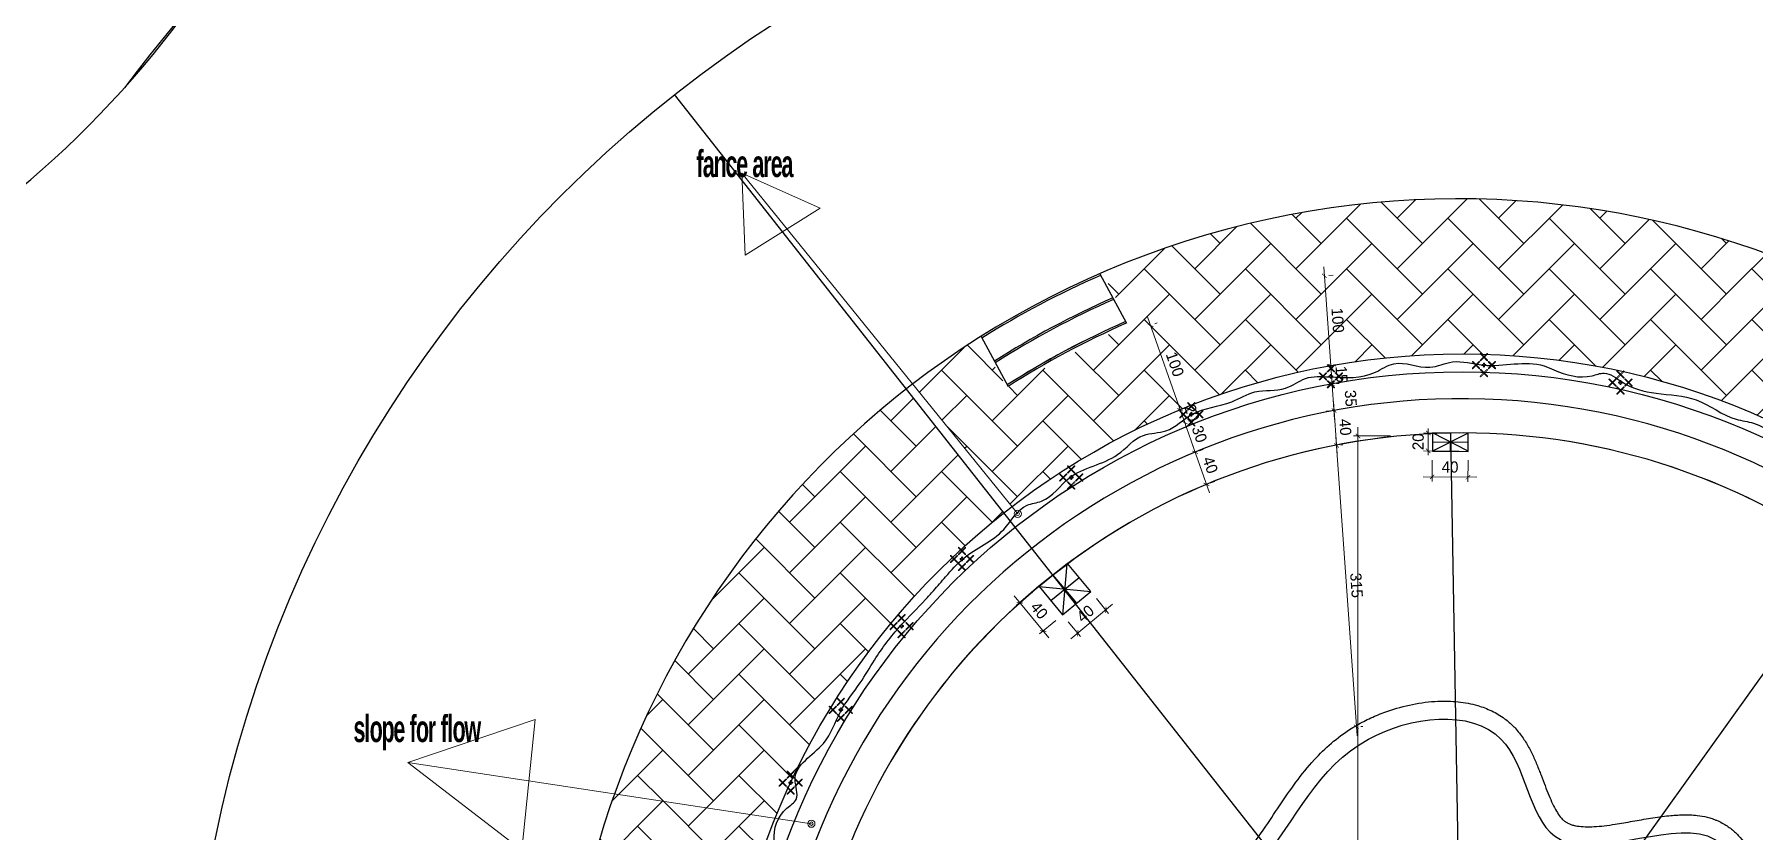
# Model space of a CAD drawing. Header units: inches. Extents: x -291016 to -124071, y 25078 to 137196.
# Drawn here: x -199969 to -198048, y 43559 to 44449 of the extents above; entities that cross this region are included whole.
import ezdxf

# ---------------------------------------------------------------- set-up
doc = ezdxf.new("R2010")
doc.units = ezdxf.units.IN
doc.header["$MEASUREMENT"] = 0
doc.linetypes.add('DASHED2', pattern=[9.525, 6.35, -3.175])
doc.layers.add('DOOR', color=112, linetype='Continuous', lineweight=20)
doc.layers.add('WALL SEC', color=7, linetype='Continuous', lineweight=50)
doc.layers.add('E-LIGHT', color=6, linetype='Continuous')
doc.dimstyles.new('50PEA1', dxfattribs={"dimscale": 0, "dimtxt": 12.5, "dimasz": 5, "dimexe": 5, "dimexo": 10, "dimgap": 5, "dimtad": 1, "dimdec": 0, "dimdsep": 46, "dimtxsty": 'Standard', "dimblk1": 'ARCHTICK', "dimblk2": 'ARCHTICK', "dimsah": 1, "dimcen": 2.5, "dimdle": 10, "dimclrd": 8, "dimclre": 8, "dimclrt": 7, "dimadec": 0, "dimazin": 0, "dimtfac": 1, "dimtdec": 0, "dimtix": 1, "dimtmove": 2, "dimatfit": 3, "dimldrblk": 'ARCHTICK', "dimfxl": 1, "dimtolj": 1, "dimtzin": 0, "dimlwd": 13, "dimlwe": 13, "dimarcsym": 0})
pattern_1 = [(45, (-230578, 3231.808), (4e-15, 56.568542), [120, -40]), (135, (-230549.716, 3260.092), (4e-15, 56.568542), [120, -40])]

# ---------------------------------------------------------------- blocks, each defined once
blk = doc.blocks.new('_ArchTick')
at = {"color": 0, "const_width": 0.15}
blk.add_lwpolyline([(-0.5, -0.5), (0.5, 0.5)], dxfattribs=at)
blk = doc.blocks.new('*D336')
at = {"layer": 'Defpoints', "color": 0, "linetype": 'Continuous', "ltscale": 0.2, "transparency": 16777216}
for p in [(-198789.5, 43827), (-198820.8, 43801.1), (-198772.7, 43806.6)]:
    blk.add_point(p, dxfattribs=at)
at = {"layer": 'DOOR', "color": 8, "lineweight": 13, "ltscale": 0.2, "transparency": 16777216}
blk.add_line((-198811.7, 43774.4), (-198765, 43813), dxfattribs=at)
at = {"layer": 'DOOR', "color": 8, "linetype": 'Continuous', "lineweight": 13, "ltscale": 0.2, "transparency": 16777216}
for p, q in [((-198783.1, 43819.2), (-198769.5, 43802.7)), ((-198814.5, 43793.4), (-198800.8, 43776.9))]:
    blk.add_line(p, q, dxfattribs=at)
at = {"layer": 'DOOR', "color": 8, "linetype": 'Continuous', "lineweight": 13, "ltscale": 0.2, "transparency": 16777216, "xscale": 5, "yscale": 5, "zscale": 5}
for p, rotation in [((-198772.7, 43806.6), 39.55422787020613), ((-198804, 43780.7), 219.5542278702061)]:
    blk.add_blockref('_ArchTick', p, dxfattribs=dict(at, rotation=rotation))
at = {"layer": 'DOOR', "color": 7, "linetype": 'Continuous', "ltscale": 0.2, "transparency": 16777216, "insert": (-198795.5, 43802.3), "char_height": 12.5, "attachment_point": 5, "rotation": 39.5542}
blk.add_mtext('\\A1;40', dxfattribs=at)
blk = doc.blocks.new('*D337')
at = {"layer": 'Defpoints', "color": 0, "linetype": 'Continuous', "ltscale": 0.2, "transparency": 16777216}
for p in [(-198846.9, 43832.6), (-198820.8, 43801.1), (-198842.7, 43783)]:
    blk.add_point(p, dxfattribs=at)
at = {"layer": 'DOOR', "color": 8, "lineweight": 13, "ltscale": 0.2, "transparency": 16777216}
blk.add_line((-198875.1, 43822.3), (-198836.3, 43775.3), dxfattribs=at)
at = {"layer": 'DOOR', "color": 8, "linetype": 'Continuous', "lineweight": 13, "ltscale": 0.2, "transparency": 16777216}
for p, q in [((-198854.6, 43826.3), (-198872.6, 43811.4)), ((-198828.5, 43794.7), (-198846.5, 43779.9))]:
    blk.add_line(p, q, dxfattribs=at)
at = {"layer": 'DOOR', "color": 8, "linetype": 'Continuous', "lineweight": 13, "ltscale": 0.2, "transparency": 16777216, "xscale": 5, "yscale": 5, "zscale": 5}
for p, rotation in [((-198868.7, 43814.6), 129.5542278701934), ((-198842.7, 43783), 309.5542278701934)]:
    blk.add_blockref('_ArchTick', p, dxfattribs=dict(at, rotation=rotation))
at = {"layer": 'DOOR', "color": 7, "linetype": 'Continuous', "ltscale": 0.2, "transparency": 16777216, "insert": (-198847, 43806), "char_height": 12.5, "attachment_point": 5, "rotation": 309.5542}
blk.add_mtext('\\A1;40', dxfattribs=at)
blk = doc.blocks.new('*D338')
at = {"layer": 'Defpoints', "color": 0, "linetype": 'Continuous', "ltscale": 0.2, "transparency": 16777216}
for p in [(-198407.8, 43983.9), (-198367.8, 43983.6), (-198368.1, 43954.7)]:
    blk.add_point(p, dxfattribs=at)
at = {"layer": 'DOOR', "color": 8, "linetype": 'Continuous', "lineweight": 13, "ltscale": 0.2, "transparency": 16777216}
for p, q in [((-198407.9, 43973.9), (-198408.1, 43950)), ((-198367.9, 43973.6), (-198368.1, 43949.7))]:
    blk.add_line(p, q, dxfattribs=at)
at = {"layer": 'DOOR', "color": 8, "lineweight": 13, "ltscale": 0.2, "transparency": 16777216}
blk.add_line((-198418.1, 43955.1), (-198358.1, 43954.7), dxfattribs=at)
at = {"layer": 'DOOR', "color": 8, "linetype": 'Continuous', "lineweight": 13, "ltscale": 0.2, "transparency": 16777216, "xscale": 5, "yscale": 5, "zscale": 5}
for p, rotation in [((-198408.1, 43955), 179.5496749645594), ((-198368.1, 43954.7), 359.5496749645595)]:
    blk.add_blockref('_ArchTick', p, dxfattribs=dict(at, rotation=rotation))
at = {"layer": 'DOOR', "color": 7, "linetype": 'Continuous', "ltscale": 0.2, "transparency": 16777216, "insert": (-198388, 43966.1), "char_height": 12.5, "attachment_point": 5, "rotation": 359.5497}
blk.add_mtext('\\A1;40', dxfattribs=at)
blk = doc.blocks.new('*D339')
at = {"layer": 'Defpoints', "color": 0, "linetype": 'Continuous', "ltscale": 0.2, "transparency": 16777216}
for p in [(-198367.7, 44003.9), (-198412.6, 43984.2), (-198367.8, 43983.9)]:
    blk.add_point(p, dxfattribs=at)
at = {"layer": 'DOOR', "color": 8, "linetype": 'Continuous', "lineweight": 13, "ltscale": 0.2, "transparency": 16777216}
for p, q in [((-198377.7, 44003.9), (-198417.4, 44004.2)), ((-198377.8, 43983.9), (-198417.6, 43984.2))]:
    blk.add_line(p, q, dxfattribs=at)
at = {"layer": 'DOOR', "color": 8, "lineweight": 13, "ltscale": 0.2, "transparency": 16777216}
for p, q in [((-198412.4, 44004.2), (-198412.6, 43984.2)), ((-198412.4, 44004.2), (-198412.4, 44009.2)), ((-198412.6, 43984.2), (-198412.6, 43979.2))]:
    blk.add_line(p, q, dxfattribs=at)
at = {"layer": 'DOOR', "color": 8, "linetype": 'Continuous', "lineweight": 13, "ltscale": 0.2, "transparency": 16777216, "xscale": 5, "yscale": 5, "zscale": 5}
for p, rotation in [((-198412.4, 44004.2), 269.5496749645181), ((-198412.6, 43984.2), 89.54967496451813)]:
    blk.add_blockref('_ArchTick', p, dxfattribs=dict(at, rotation=rotation))
at = {"layer": 'DOOR', "color": 7, "linetype": 'Continuous', "ltscale": 0.2, "transparency": 16777216, "insert": (-198423.7, 43994.3), "char_height": 12.5, "attachment_point": 5, "rotation": 89.5497}
blk.add_mtext('\\A1;20', dxfattribs=at)
blk = doc.blocks.new('*D348')
at = {"layer": 'Defpoints', "color": 0, "linetype": 'Continuous', "ltscale": 0.2, "transparency": 16777216}
for p in [(-198724.5, 44123.6), (-198691.3, 44029.3), (-198689.5, 44030)]:
    blk.add_point(p, dxfattribs=at)
at = {"layer": 'DOOR', "color": 8, "lineweight": 13, "ltscale": 0.2, "transparency": 16777216}
blk.add_line((-198726, 44133.7), (-198686.1, 44020.5), dxfattribs=at)
at = {"layer": 'DOOR', "color": 8, "linetype": 'Continuous', "lineweight": 13, "ltscale": 0.2, "transparency": 16777216}
for p, q in [((-198715.1, 44127), (-198717.9, 44126)), ((-198681.9, 44032.6), (-198684.7, 44031.6))]:
    blk.add_line(p, q, dxfattribs=at)
at = {"layer": 'DOOR', "color": 8, "linetype": 'Continuous', "lineweight": 13, "ltscale": 0.2, "transparency": 16777216, "xscale": 5, "yscale": 5, "zscale": 5}
for p, rotation in [((-198722.6, 44124.3), 109.38522052498), ((-198689.5, 44030), 289.38522052498)]:
    blk.add_blockref('_ArchTick', p, dxfattribs=dict(at, rotation=rotation))
at = {"layer": 'DOOR', "color": 7, "linetype": 'Continuous', "ltscale": 0.2, "transparency": 16777216, "insert": (-198695.4, 44080.9), "char_height": 12.5, "attachment_point": 5, "rotation": 289.3852}
blk.add_mtext('\\A1;100', dxfattribs=at)
blk = doc.blocks.new('*D349')
at = {"layer": 'Defpoints', "color": 0, "linetype": 'Continuous', "ltscale": 0.2, "transparency": 16777216}
for p in [(-198691.3, 44029.3), (-198688.1, 44014.4), (-198684.4, 44015.7)]:
    blk.add_point(p, dxfattribs=at)
at = {"layer": 'DOOR', "color": 8, "lineweight": 13, "ltscale": 0.2, "transparency": 16777216}
for p, q in [((-198689.5, 44030), (-198691.1, 44034.7)), ((-198689.5, 44030), (-198684.4, 44015.7)), ((-198684.4, 44015.7), (-198682.8, 44011))]:
    blk.add_line(p, q, dxfattribs=at)
at = {"layer": 'DOOR', "color": 8, "linetype": 'Continuous', "lineweight": 13, "ltscale": 0.2, "transparency": 16777216}
for p, q in [((-198681.9, 44032.6), (-198684.7, 44031.6)), ((-198678.6, 44017.8), (-198679.7, 44017.4))]:
    blk.add_line(p, q, dxfattribs=at)
at = {"layer": 'DOOR', "color": 8, "linetype": 'Continuous', "lineweight": 13, "ltscale": 0.2, "transparency": 16777216, "xscale": 5, "yscale": 5, "zscale": 5}
for p, rotation in [((-198689.5, 44030), 289.3852205247535), ((-198684.4, 44015.7), 109.3852205247536)]:
    blk.add_blockref('_ArchTick', p, dxfattribs=dict(at, rotation=rotation))
at = {"layer": 'DOOR', "color": 7, "linetype": 'Continuous', "ltscale": 0.2, "transparency": 16777216, "insert": (-198676.3, 44026.6), "char_height": 12.5, "attachment_point": 5, "rotation": 289.3852}
blk.add_mtext('\\A1;20', dxfattribs=at)
blk = doc.blocks.new('*D350')
at = {"layer": 'Defpoints', "color": 0, "linetype": 'Continuous', "ltscale": 0.2, "transparency": 16777216}
for p in [(-198688.1, 44014.4), (-198674.5, 43982), (-198672.8, 43982.6)]:
    blk.add_point(p, dxfattribs=at)
at = {"layer": 'DOOR', "color": 8, "lineweight": 13, "ltscale": 0.2, "transparency": 16777216}
blk.add_line((-198687.8, 44025.1), (-198669.5, 43973.2), dxfattribs=at)
at = {"layer": 'DOOR', "color": 8, "linetype": 'Continuous', "lineweight": 13, "ltscale": 0.2, "transparency": 16777216}
for p, q in [((-198678.6, 44017.8), (-198679.7, 44017.4)), ((-198665, 43985.3), (-198668.1, 43984.3))]:
    blk.add_line(p, q, dxfattribs=at)
at = {"layer": 'DOOR', "color": 8, "linetype": 'Continuous', "lineweight": 13, "ltscale": 0.2, "transparency": 16777216, "xscale": 5, "yscale": 5, "zscale": 5}
for p, rotation in [((-198684.4, 44015.7), 109.3852205247536), ((-198672.8, 43982.6), 289.3852205247535)]:
    blk.add_blockref('_ArchTick', p, dxfattribs=dict(at, rotation=rotation))
at = {"layer": 'DOOR', "color": 7, "linetype": 'Continuous', "ltscale": 0.2, "transparency": 16777216, "insert": (-198668, 44002.9), "char_height": 12.5, "attachment_point": 5, "rotation": 289.3852}
blk.add_mtext('\\A1;30', dxfattribs=at)
blk = doc.blocks.new('*D351')
at = {"layer": 'Defpoints', "color": 0, "linetype": 'Continuous', "ltscale": 0.2, "transparency": 16777216}
for p in [(-198672.8, 43982.6), (-198660.2, 43946.7), (-198660.2, 43946.7)]:
    blk.add_point(p, dxfattribs=at)
at = {"layer": 'DOOR', "color": 8, "lineweight": 13, "ltscale": 0.2, "transparency": 16777216}
blk.add_line((-198676.1, 43992), (-198656.8, 43937.2), dxfattribs=at)
at = {"layer": 'DOOR', "color": 8, "linetype": 'Continuous', "lineweight": 13, "ltscale": 0.2, "transparency": 16777216}
for p, q in [((-198663.4, 43985.9), (-198668.1, 43984.3)), ((-198650.7, 43950), (-198655.4, 43948.3))]:
    blk.add_line(p, q, dxfattribs=at)
at = {"layer": 'DOOR', "color": 8, "linetype": 'Continuous', "lineweight": 13, "ltscale": 0.2, "transparency": 16777216, "xscale": 5, "yscale": 5, "zscale": 5}
for p, rotation in [((-198672.8, 43982.6), 109.3748706665075), ((-198660.2, 43946.7), 289.3748706665075)]:
    blk.add_blockref('_ArchTick', p, dxfattribs=dict(at, rotation=rotation))
at = {"layer": 'DOOR', "color": 7, "linetype": 'Continuous', "ltscale": 0.2, "transparency": 16777216, "insert": (-198655.9, 43968.4), "char_height": 12.5, "attachment_point": 5, "rotation": 289.3749}
blk.add_mtext('\\A1;40', dxfattribs=at)
blk = doc.blocks.new('*D372')
at = {"layer": 'Defpoints', "color": 0, "linetype": 'Continuous', "ltscale": 0.2, "transparency": 16777216}
for p in [(-198517.9, 43990.1), (-198514.9, 43990.3), (-198495.6, 43675.8)]:
    blk.add_point(p, dxfattribs=at)
at = {"layer": 'DOOR', "color": 8, "lineweight": 13, "ltscale": 0.2, "transparency": 16777216}
blk.add_line((-198492, 43666.1), (-198515.6, 44000.3), dxfattribs=at)
at = {"layer": 'DOOR', "color": 8, "linetype": 'Continuous', "lineweight": 13, "ltscale": 0.2, "transparency": 16777216}
for p, q in [((-198507.9, 43990.8), (-198509.9, 43990.6)), ((-198485.6, 43676.5), (-198487.7, 43676.4))]:
    blk.add_line(p, q, dxfattribs=at)
at = {"layer": 'DOOR', "color": 8, "linetype": 'Continuous', "lineweight": 13, "ltscale": 0.2, "transparency": 16777216, "xscale": 5, "yscale": 5, "zscale": 5}
for p, rotation in [((-198514.9, 43990.3), 94.04665995780292), ((-198492.7, 43676), 274.0466599578029)]:
    blk.add_blockref('_ArchTick', p, dxfattribs=dict(at, rotation=rotation))
at = {"layer": 'DOOR', "color": 7, "linetype": 'Continuous', "ltscale": 0.2, "transparency": 16777216, "insert": (-198492.6, 43834), "char_height": 12.5, "attachment_point": 5, "rotation": 274.0467}
blk.add_mtext('\\A1;315', dxfattribs=at)
blk = doc.blocks.new('*D373')
at = {"layer": 'Defpoints', "color": 0, "linetype": 'Continuous', "ltscale": 0.2, "transparency": 16777216}
for p in [(-198517.7, 44029.2), (-198516.3, 44029.3), (-198517.9, 43990.1)]:
    blk.add_point(p, dxfattribs=at)
at = {"layer": 'DOOR', "color": 8, "linetype": 'Continuous', "lineweight": 13, "ltscale": 0.2, "transparency": 16777216}
for p, q in [((-198526.3, 44028.6), (-198522.7, 44028.9)), ((-198507.9, 43990.8), (-198509.9, 43990.6))]:
    blk.add_line(p, q, dxfattribs=at)
at = {"layer": 'DOOR', "color": 8, "lineweight": 13, "ltscale": 0.2, "transparency": 16777216}
blk.add_line((-198514.2, 43980.3), (-198518.4, 44039.2), dxfattribs=at)
at = {"layer": 'DOOR', "color": 8, "linetype": 'Continuous', "lineweight": 13, "ltscale": 0.2, "transparency": 16777216, "xscale": 5, "yscale": 5, "zscale": 5}
for p, rotation in [((-198517.7, 44029.2), 94.04665995733652), ((-198514.9, 43990.3), 274.0466599573365)]:
    blk.add_blockref('_ArchTick', p, dxfattribs=dict(at, rotation=rotation))
at = {"layer": 'DOOR', "color": 7, "linetype": 'Continuous', "ltscale": 0.2, "transparency": 16777216, "insert": (-198505.1, 44010.6), "char_height": 12.5, "attachment_point": 5, "rotation": 274.0467}
blk.add_mtext('\\A1;40', dxfattribs=at)
blk = doc.blocks.new('*D374')
at = {"layer": 'Defpoints', "color": 0, "linetype": 'Continuous', "ltscale": 0.2, "transparency": 16777216}
for p in [(-198521.8, 44058.8), (-198519.8, 44059), (-198516.3, 44029.3)]:
    blk.add_point(p, dxfattribs=at)
at = {"layer": 'DOOR', "color": 8, "lineweight": 13, "ltscale": 0.2, "transparency": 16777216}
blk.add_line((-198517, 44019.3), (-198520.5, 44068.9), dxfattribs=at)
at = {"layer": 'DOOR', "color": 8, "linetype": 'Continuous', "lineweight": 13, "ltscale": 0.2, "transparency": 16777216}
for p, q in [((-198511.8, 44059.5), (-198514.8, 44059.3)), ((-198526.3, 44028.6), (-198522.7, 44028.9))]:
    blk.add_line(p, q, dxfattribs=at)
at = {"layer": 'DOOR', "color": 8, "linetype": 'Continuous', "lineweight": 13, "ltscale": 0.2, "transparency": 16777216, "xscale": 5, "yscale": 5, "zscale": 5}
for p, rotation in [((-198519.8, 44059), 94.04665995733652), ((-198517.7, 44029.2), 274.0466599573365)]:
    blk.add_blockref('_ArchTick', p, dxfattribs=dict(at, rotation=rotation))
at = {"layer": 'DOOR', "color": 7, "linetype": 'Continuous', "ltscale": 0.2, "transparency": 16777216, "insert": (-198499, 44042.8), "char_height": 12.5, "attachment_point": 5, "rotation": 274.0467}
blk.add_mtext('\\A1;35', dxfattribs=at)
blk = doc.blocks.new('*D375')
at = {"layer": 'Defpoints', "color": 0, "linetype": 'Continuous', "ltscale": 0.2, "transparency": 16777216}
for p in [(-198525.5, 44078.5), (-198521.2, 44078.8), (-198521.8, 44058.8)]:
    blk.add_point(p, dxfattribs=at)
at = {"layer": 'DOOR', "color": 8, "lineweight": 13, "ltscale": 0.2, "transparency": 16777216}
for p, q in [((-198521.2, 44078.8), (-198521.5, 44083.8)), ((-198519.8, 44059), (-198521.2, 44078.8)), ((-198519.8, 44059), (-198519.4, 44054))]:
    blk.add_line(p, q, dxfattribs=at)
at = {"layer": 'DOOR', "color": 8, "linetype": 'Continuous', "lineweight": 13, "ltscale": 0.2, "transparency": 16777216}
for p, q in [((-198515.5, 44079.2), (-198516.2, 44079.2)), ((-198511.8, 44059.5), (-198514.8, 44059.3))]:
    blk.add_line(p, q, dxfattribs=at)
at = {"layer": 'DOOR', "color": 8, "linetype": 'Continuous', "lineweight": 13, "ltscale": 0.2, "transparency": 16777216, "xscale": 5, "yscale": 5, "zscale": 5}
for p, rotation in [((-198521.2, 44078.8), 274.0466599573365), ((-198519.8, 44059), 94.04665995733652)]:
    blk.add_blockref('_ArchTick', p, dxfattribs=dict(at, rotation=rotation))
at = {"layer": 'DOOR', "color": 7, "linetype": 'Continuous', "ltscale": 0.2, "transparency": 16777216, "insert": (-198509.3, 44069.7), "char_height": 12.5, "attachment_point": 5, "rotation": 274.0467}
blk.add_mtext('\\A1;15', dxfattribs=at)
blk = doc.blocks.new('*D376')
at = {"layer": 'Defpoints', "color": 0, "linetype": 'Continuous', "ltscale": 0.2, "transparency": 16777216}
for p in [(-198528.5, 44179.5), (-198528.3, 44179.5), (-198525.5, 44078.5)]:
    blk.add_point(p, dxfattribs=at)
at = {"layer": 'DOOR', "color": 8, "lineweight": 13, "ltscale": 0.2, "transparency": 16777216}
blk.add_line((-198520.5, 44068.8), (-198529, 44189.5), dxfattribs=at)
at = {"layer": 'DOOR', "color": 8, "linetype": 'Continuous', "lineweight": 13, "ltscale": 0.2, "transparency": 16777216}
for p, q in [((-198518.5, 44180.2), (-198523.3, 44179.9)), ((-198515.5, 44079.2), (-198516.2, 44079.2))]:
    blk.add_line(p, q, dxfattribs=at)
at = {"layer": 'DOOR', "color": 8, "linetype": 'Continuous', "lineweight": 13, "ltscale": 0.2, "transparency": 16777216, "xscale": 5, "yscale": 5, "zscale": 5}
for p, rotation in [((-198528.3, 44179.5), 94.04665995733652), ((-198521.2, 44078.8), 274.0466599573365)]:
    blk.add_blockref('_ArchTick', p, dxfattribs=dict(at, rotation=rotation))
at = {"layer": 'DOOR', "color": 7, "linetype": 'Continuous', "ltscale": 0.2, "transparency": 16777216, "insert": (-198513.5, 44130), "char_height": 12.5, "attachment_point": 5, "rotation": 274.0467}
blk.add_mtext('\\A1;100', dxfattribs=at)
blk = doc.blocks.new('1-A')
for points, const_width in [([(-0.129, 0.131), (0.111, 0.371, -1), (0.133, 0.35), (-0.107, 0.11, -1)], 0.03), ([(-0.129, 0.35), (0.111, 0.11, 1), (0.133, 0.131), (-0.107, 0.371, 1)], 0.03), ([(-0.022, 0, 1), (0.022, 0, 1)], 0.036)]:
    blk.add_lwpolyline(points, format="xyb", close=True, dxfattribs=dict(const_width=const_width))
blk = doc.blocks.new('dl')
at = {"layer": 'E-LIGHT', "linetype": 'DASHED2', "xscale": -1}
for p, rotation in [((-0.05, 0.028), 90), ((0, -0.022), 180)]:
    blk.add_blockref('1-A', p, dxfattribs=dict(at, rotation=rotation))
at = {"layer": 'E-LIGHT', "linetype": 'DASHED2'}
blk.add_blockref('1-A', (0, 0.078), dxfattribs=at)
at = {"layer": 'E-LIGHT', "linetype": 'DASHED2', "rotation": 270}
blk.add_blockref('1-A', (0.05, 0.028), dxfattribs=at)
blk = doc.blocks.new('*D592')
at = {"color": 8, "lineweight": 13, "transparency": 16777216}
for p, q in [((-198491, 44010.8), (-198491, 42519.4)), ((-198454.7, 44000.8), (-198496, 44000.8)), ((-198447.7, 42529.4), (-198496, 42529.4))]:
    blk.add_line(p, q, dxfattribs=at)
at = {"layer": 'Defpoints', "color": 0, "transparency": 16777216}
for p in [(-198444.7, 44000.8), (-198491, 42529.4), (-198437.7, 42529.4)]:
    blk.add_point(p, dxfattribs=at)
at = {"color": 8, "lineweight": 13, "transparency": 16777216, "xscale": 5, "yscale": 5, "zscale": 5}
for p, rotation in [((-198491, 44000.8), 90), ((-198491, 42529.4), 270)]:
    blk.add_blockref('_ArchTick', p, dxfattribs=dict(at, rotation=rotation))
at = {"color": 7, "transparency": 16777216, "insert": (-198502.2, 43265.1), "char_height": 12.5, "attachment_point": 5, "rotation": 90}
blk.add_mtext('\\A1;1471', dxfattribs=at)

msp = doc.modelspace()

# ---------------------------------------------------------------- hatches: boundary and pattern name
h = msp.add_hatch()
h.set_pattern_fill('AR-HBONE', color=3, scale=10, style=0)
h.set_pattern_definition(pattern_1)
h.paths.add_polyline_path([(-198117.172, 44051.3531), (-198049.8006, 44209.7083, 0.188201684), (-198776.4777, 44183.256), (-198746.5002, 44126.3079), (-198883.0002, 44054.3079), (-198914.6011, 44110.1781, 0.022479327), (-198988.2858, 44058.7015), (-198877.5174, 43921.8594, -0.247438312)])
h = msp.add_hatch()
h.set_pattern_fill('AR-HBONE', color=3, scale=10, style=0)
h.set_pattern_definition(pattern_1)
h.paths.add_polyline_path([(-197794.0063, 44076.4192, 0.026124477), (-197881.7757, 44133.0282), (-197998.494, 44066.7974, -0.129754826), (-197997.9689, 44064.8079, -1), (-198006.0311, 44064.8079, -0.770295603), (-197998.494, 44066.7974), (-197881.7757, 44133.0282, 0.046265948), (-198049.8006, 44209.7083), (-198117.172, 44051.3531, -0.076351015), (-197893.1662, 43937.8901)])
h = msp.add_hatch()
h.set_pattern_fill('AR-HBONE', color=3, scale=10, style=0)
h.set_pattern_definition(pattern_1)
h.paths.add_polyline_path([(-198886.332, 43915.0103), (-198995.2783, 44053.284, 0.142173352), (-199321.3638, 43601.0884), (-199141.8206, 43573.9112, -0.13104473)])
h = msp.add_hatch()
h.set_pattern_fill('AR-HBONE', color=3, scale=10, style=0)
h.set_pattern_definition(pattern_1)
h.paths.add_polyline_path([(-199141.8206, 43573.9112), (-199321.3638, 43601.0884, 0.165688815), (-199330.3373, 42956.0117), (-199161.3137, 43010.7272, -0.078427489), (-199201.5114, 43265.4237, -0.095858582)])

# ---------------------------------------------------------------- linework, layer by layer
at = {"color": 1}
for p, q in [((-198374.5209, 43265.4237), (-197547.1227, 44421.3227)), ((-198374.5209, 43265.4237), (-199254.2661, 44381.9891)), ((-198367.683, 44003.8527), (-198407.8409, 43983.9208)), ((-198367.8402, 43983.8533), (-198407.6817, 44004.1671)), ((-198387.6824, 44004.0099), (-198374.5209, 43265.4237)), ((-198367.8402, 43983.8533), (-198367.683, 44003.8527)), ((-198407.7608, 43994.106), (-198367.7616, 43993.853)), ((-198816.0336, 43858.0957), (-198820.8193, 43801.0768)), ((-198846.8745, 43832.6234), (-198789.4884, 43826.9538)), ((-198834.1383, 43817.203), (-198802.516, 43842.7271)), ((-198805.1538, 43814.0153), (-198831.4541, 43845.3596))]:
    msp.add_line(p, q, dxfattribs=at)
at = {"color": 3}
for p, q in [((-198779.3748, 44181.928), (-198749.5835, 44126.7494)), ((-198911.9923, 44111.8256), (-198881.7225, 44056.0702))]:
    msp.add_line(p, q, dxfattribs=at)
for p, q in [((-198367.683, 44003.8527), (-198407.6817, 44004.1671)), ((-198387.6824, 44004.0099), (-198387.8415, 43983.7636))]:
    msp.add_line(p, q)
at = {"color": 1}
for points in [[(-198367.683, 44003.8527), (-198407.6817, 44004.1671), (-198407.8409, 43983.9208), (-198367.8421, 43983.6064)], [(-198846.8745, 43832.6234), (-198820.8193, 43801.0768), (-198789.4884, 43826.9538), (-198815.5436, 43858.5004)]]:
    msp.add_lwpolyline(points, close=True, dxfattribs=at)
at = {"color": 3}
msp.add_circle((-198374.5127, 43265.3292), 1421.582, dxfattribs=at)
for centre, radius in [((-198374.5209, 43265.4237), 826.9905), ((-198374.5209, 43267.4143), 805)]:
    msp.add_circle(centre, radius)
for centre, radius, start, end in [((-198374.5209, 43265.4237), 1869.9568, 120.442404, 143.0409979), ((-198379.2454, 43265.3821), 1000.1429, 296.7260256, 273.1627388), ((-198379.6021, 43265.1578), 998.1429, 113.5604032, 122.1619494), ((-198374.7545, 43266.876), 970, 113.7119644, 122.5810531), ((-198374.7545, 43266.876), 968, 113.7119644, 122.5810531), ((-198374.7545, 43266.876), 940, 113.5631221, 122.7158652), ((-198374.5209, 43267.4143), 775, 190.5824549, 168.4890146)]:
    msp.add_arc(centre, radius, start, end)
for centre, radius, start, end in [((-200710.9934, 45144.9801), 1131.2846, 266.832627, 324.2535773), ((-198360.462, 43240.4038), 970, 113.7119644, 122.5810531), ((-198360.462, 43240.4038), 968, 113.7119644, 122.5810531)]:
    msp.add_arc(centre, radius, start, end, dxfattribs=at)
at = {"color": 1}
msp.add_arc((-198374.5209, 43265.4237), 738.7034, 51.3436066, 200.9954952, dxfattribs=at)
at = {"color": 3}
msp.add_spline([(-199159.6189, 43482.9991), (-199150, 43523), (-199142.5, 43541), (-199143, 43549), (-199129, 43585), (-199118.5, 43595), (-199119.6499, 43616.9828), (-199088, 43657.5), (-199068.996, 43692.8328), (-199047, 43725), (-199031, 43750.5), (-199001.8035, 43789.0025), (-198974, 43818), (-198965, 43828), (-198951.5, 43843.5), (-198931.6398, 43864.1398), (-198886.5, 43896.5), (-198860.5, 43923.5), (-198844.5, 43928), (-198813.2312, 43954.0316), (-198759.5, 43980), (-198730.5, 44001.5), (-198705.5, 44006.5), (-198676.1523, 44025.0457), (-198632, 44039), (-198606, 44050), (-198572, 44054), (-198549.5, 44065), (-198522.7013, 44066.7319), (-198471.5, 44072), (-198451, 44081.5), (-198410.5, 44077.5), (-198385.5, 44083.5), (-198351.0397, 44079.8937), (-198283, 44079), (-198272, 44074.5), (-198229.5, 44068), (-198216, 44071), (-198195.8412, 44061.0703), (-198158, 44048.5), (-198113, 44041), (-198068.5, 44019.5), (-198049, 44015), (-198026.7118, 44003.1398), (-197972, 43974.5), (-197936.5, 43958.5), (-197931.5, 43953), (-197895.036, 43923.964), (-197820.5, 43864), (-197805.5, 43852), (-197785, 43827.5), (-197774.5, 43822.5), (-197746, 43782.5), (-197690, 43709), (-197688.5, 43698), (-197648, 43641.5), (-197647.5, 43631.5), (-197632.464, 43607.464), (-197615, 43551), (-197599, 43529.5), (-197586, 43465), (-197578, 43445.5), (-197576, 43425), (-197573.1758, 43403.1038), (-197559.5, 43338.5), (-197560, 43313.5), (-197556, 43259), (-197566.0484, 43206.6637), (-197566.5, 43158), (-197573.5, 43114.5), (-197575.5, 43088), (-197587, 43067.5), (-197588, 43043), (-197596.5, 43017.5), (-197598, 43004.5), (-197611.7118, 42983.964), (-197627.5, 42948), (-197629.5, 42935), (-197643.5, 42897.5), (-197658, 42882), (-197665.5, 42863.5), (-197670.5, 42851.5), (-197684, 42839.5), (-197694.1758, 42822.2522), (-197721, 42783), (-197722, 42770.5), (-197763.5, 42731.5), (-197772, 42717), (-197790, 42702), (-197804, 42689), (-197822.1916, 42668.4698), (-197857, 42641.5), (-197865.5, 42627), (-197906.5, 42602), (-197911.5, 42590.5), (-197947, 42577.5), (-197962, 42567.5), (-197988.964, 42548.964), (-198048, 42519.5), (-198097, 42507.5), (-198102.0556, 42496.8349), (-198139.5, 42489.5), (-198165.8157, 42480.964), (-198224, 42468.5), (-198232.5, 42462.5), (-198317.5, 42458.5), (-198345.5, 42450), (-198392.3867, 42452.5), (-198465, 42461), (-198485, 42459), (-198569.3157, 42474.464), (-198638, 42497.5), (-198651, 42499), (-198702, 42515.5), (-198727.8157, 42528.964), (-198790.5, 42566.5), (-198813, 42578), (-198848.5, 42597), (-198857.5, 42609.5), (-198875.5234, 42618.8643), (-198906.5, 42648.5), (-198927.5, 42660), (-198957, 42687.5), (-198957.5, 42706), (-198985, 42725.5), (-198990.5, 42744), (-199011.0399, 42754.6528), (-199036, 42791), (-199051, 42810), (-199066.5, 42829), (-199069, 42851), (-199090, 42869.428), (-199114.5, 42914.5), (-199121, 42937), (-199134.5, 42968.5), (-199140.5, 42980.5), (-199141, 42998), (-199163, 43026.5), (-199163.8157, 43052.464), (-199172.5, 43102), (-199154, 43131.5), (-199054, 43193.5), (-199031.758, 43247.5235)], degree=3, dxfattribs=at)
for points, knots in [([(-199006.0873, 43390.4237), (-198979.337, 43414.1949), (-198926.3214, 43461.3062), (-198830.7447, 43345.8556), (-198809.6541, 43465.3578), (-198742.6665, 43465.6094), (-198673.1598, 43446.9775), (-198572.4752, 43540.3566), (-198518.696, 43676.2238), (-198307.5305, 43704.0742), (-198294.6536, 43493.3138), (-198051.6605, 43619.1523), (-198048.992, 43409.2472), (-198030.9938, 43288.533), (-197932.3201, 43226.0599), (-197815.1001, 43215.0908), (-197794.7802, 43159.8518), (-197791.4265, 43143.5248)], [0, 0, 0, 0, 92.046223384, 182.423928879, 271.353775752, 303.305263135, 370.859381574, 478.895513834, 663.749032029, 811.818670599, 935.358058945, 1106.207760181, 1293.36084209, 1368.716786311, 1475.605370169, 1615.505739793, 1665.653638397, 1665.653638397, 1665.653638397, 1665.653638397]), ([(-198847.8598, 43409.8363), (-198847.6877, 43410.0108), (-198847.4947, 43410.2163), (-198846.8644, 43410.9247), (-198846.3766, 43411.52), (-198845.3131, 43412.9355), (-198844.7373, 43413.7553), (-198843.1459, 43416.166), (-198842.083, 43417.9168), (-198839.8605, 43421.801), (-198838.6998, 43423.9342), (-198836.2871, 43428.4676), (-198835.0345, 43430.8681), (-198832.4171, 43435.8382), (-198831.0522, 43438.408), (-198828.1698, 43443.6327), (-198826.6526, 43446.2878), (-198823.4045, 43451.6081), (-198821.674, 43454.2739), (-198817.9098, 43459.5417), (-198815.8762, 43462.145), (-198811.3797, 43467.1927), (-198808.9152, 43469.6393), (-198804.1119, 43473.6228), (-198801.9007, 43475.2315), (-198798.7653, 43477.1456), (-198798.0031, 43477.5858), (-198796.5775, 43478.3602), (-198795.9187, 43478.6997), (-198794.6027, 43479.3426), (-198793.9426, 43479.6477), (-198791.9594, 43480.5159), (-198790.6334, 43481.0317), (-198786.5089, 43482.4626), (-198783.7235, 43483.1797), (-198778.2602, 43484.236), (-198775.581, 43484.5759), (-198770.3531, 43484.9965), (-198767.8034, 43485.0771), (-198762.8412, 43485.0712), (-198760.4283, 43484.9845), (-198756.8197, 43484.778), (-198755.5723, 43484.6914), (-198752.9766, 43484.4887), (-198751.624, 43484.3698), (-198748.9387, 43484.1122), (-198747.6087, 43483.9736), (-198743.6571, 43483.5359), (-198741.0738, 43483.2147), (-198733.3028, 43482.1935), (-198728.2845, 43481.4577), (-198718.7212, 43480.1712), (-198714.1769, 43479.6212), (-198705.6189, 43478.9248), (-198701.6084, 43478.7792), (-198696.4217, 43478.9481), (-198695.0051, 43479.0361), (-198692.7955, 43479.2459), (-198691.9764, 43479.3408), (-198690.2414, 43479.5801), (-198689.3155, 43479.732), (-198687.4544, 43480.0854), (-198686.5218, 43480.2864), (-198683.7163, 43480.9624), (-198681.8354, 43481.5104), (-198676.278, 43483.4035), (-198672.5678, 43485.016), (-198665.0941, 43488.9346), (-198661.3321, 43491.2405), (-198653.8238, 43496.4666), (-198650.0782, 43499.3863), (-198642.6683, 43505.7299), (-198639.0041, 43509.1534), (-198630.3631, 43517.8332), (-198625.4522, 43523.2723), (-198618.5327, 43531.5235), (-198616.3761, 43534.1851), (-198612.1495, 43539.5589), (-198610.0773, 43542.2736), (-198603.9592, 43550.4895), (-198600.0116, 43556.0631), (-198590.1931, 43570.31), (-198584.4071, 43579.0686), (-198572.6129, 43596.615), (-198566.6047, 43605.4034), (-198553.7999, 43622.6951), (-198547.0012, 43631.2), (-198533.6869, 43645.7134), (-198527.442, 43651.8559), (-198513.8709, 43663.4844), (-198506.5442, 43668.9689), (-198495.8779, 43675.7077), (-198493.0972, 43677.3658), (-198487.71, 43680.3848), (-198485.1221, 43681.7562), (-198479.857, 43684.3939), (-198477.1778, 43685.6614), (-198469.0165, 43689.3047), (-198463.4108, 43691.5213), (-198448.7076, 43696.6177), (-198439.4341, 43699.1616), (-198420.6216, 43702.9152), (-198411.0828, 43704.126), (-198394.0274, 43704.8612), (-198386.5009, 43704.683), (-198371.6386, 43703.1351), (-198364.3004, 43701.7655), (-198351.8287, 43698.118), (-198346.6072, 43696.1562), (-198336.5254, 43691.3168), (-198331.6649, 43688.4374), (-198325.3155, 43683.754), (-198323.5873, 43682.3738), (-198320.6469, 43679.826), (-198319.4133, 43678.6908), (-198317.2838, 43676.607), (-198316.3738, 43675.6731), (-198313.7875, 43672.8932), (-198312.1817, 43671.0044), (-198307.7656, 43665.3901), (-198305.1881, 43661.559), (-198300.5073, 43653.7511), (-198298.4034, 43649.773), (-198294.5241, 43641.7706), (-198292.7488, 43637.7457), (-198289.4112, 43629.74), (-198287.8491, 43625.7589), (-198284.8457, 43617.9369), (-198283.4045, 43614.0959), (-198280.5694, 43606.661), (-198279.1754, 43603.0672), (-198276.3819, 43596.246), (-198274.982, 43593.019), (-198272.1525, 43587.0603), (-198270.7226, 43584.3297), (-198267.8529, 43579.4857), (-198266.4137, 43577.3749), (-198263.9698, 43574.3065), (-198262.9527, 43573.1911), (-198261.5108, 43571.8134), (-198261.064, 43571.4163), (-198260.2996, 43570.7845), (-198259.9796, 43570.535), (-198259.2587, 43570.0045), (-198258.845, 43569.7227), (-198257.9776, 43569.1764), (-198257.5258, 43568.9133), (-198256.1066, 43568.1516), (-198255.0747, 43567.6801), (-198252.8059, 43566.8146), (-198251.569, 43566.421), (-198248.8799, 43565.7265), (-198247.428, 43565.4259), (-198243.2595, 43564.7622), (-198240.3539, 43564.4974), (-198234.0492, 43564.2884), (-198230.6516, 43564.3435), (-198223.4715, 43564.7424), (-198219.6894, 43565.0856), (-198211.8372, 43565.9998), (-198207.7671, 43566.5704), (-198197.3124, 43568.1912), (-198190.7988, 43569.3382), (-198177.5326, 43571.6955), (-198170.78, 43572.9059), (-198157.2014, 43575.0862), (-198150.3758, 43576.0574), (-198138.2929, 43577.2669), (-198133.0297, 43577.6219), (-198122.5295, 43577.7899), (-198117.2909, 43577.6046), (-198108.2917, 43576.584), (-198104.5225, 43575.9417), (-198098.9526, 43574.5638), (-198097.1339, 43574.0446), (-198094.2033, 43573.0786), (-198093.0832, 43572.6779), (-198090.8789, 43571.8245), (-198089.7918, 43571.3711), (-198086.5787, 43569.9332), (-198084.5013, 43568.8711), (-198078.9707, 43565.6835), (-198075.6699, 43563.3619), (-198069.5493, 43558.2661), (-198066.7289, 43555.4932), (-198061.5416, 43549.6123), (-198059.1736, 43546.5045), (-198054.8316, 43540.0349), (-198052.8569, 43536.6728), (-198049.2374, 43529.7447), (-198047.5923, 43526.1783), (-198043.5868, 43516.4787), (-198041.463, 43510.1958), (-198037.7661, 43497.2689), (-198036.1939, 43490.6238), (-198033.4573, 43477.0772), (-198032.2934, 43470.1755), (-198030.2579, 43456.2336), (-198029.3866, 43449.1935), (-198027.4418, 43431.5366), (-198026.4892, 43420.9141), (-198024.7007, 43400.1477), (-198023.8646, 43390.0032), (-198022.6643, 43377.4692), (-198022.3788, 43374.6109), (-198021.782, 43369.0183), (-198021.4702, 43366.2814), (-198020.4741, 43358.2555), (-198019.7282, 43353.1518), (-198017.9774, 43343.4712), (-198016.9725, 43338.8951), (-198014.6299, 43330.2836), (-198013.2932, 43326.2491), (-198011.0026, 43320.6054), (-198010.1989, 43318.8043), (-198008.7783, 43315.9099), (-198008.1915, 43314.7852), (-198007.0479, 43312.7236), (-198006.4963, 43311.78), (-198005.3411, 43309.9011), (-198004.7392, 43308.9688), (-198002.8607, 43306.1923), (-198001.5113, 43304.3687), (-197996.8689, 43298.5986), (-197993.2007, 43294.7581), (-197984.994, 43287.3846), (-197980.4562, 43283.853), (-197970.6341, 43277.1517), (-197965.3505, 43273.9823), (-197954.1892, 43268.0457), (-197948.312, 43265.2784), (-197939.6856, 43261.6616), (-197937.1143, 43260.6358), (-197932.366, 43258.8323), (-197930.2011, 43258.0439), (-197925.8094, 43256.5055), (-197923.5855, 43255.7562), (-197916.8426, 43253.5584), (-197912.2525, 43252.1601), (-197899.9757, 43248.5687), (-197892.1871, 43246.4406), (-197876.5638, 43242.0911), (-197868.7292, 43239.8703), (-197853.2594, 43234.9781), (-197845.6224, 43232.3085), (-197832.9971, 43227.0005), (-197827.8992, 43224.5909), (-197818.0152, 43219.1284), (-197813.227, 43216.0739), (-197805.173, 43209.9004), (-197801.8097, 43206.9532), (-197797.2933, 43202.3113), (-197795.9683, 43200.8538), (-197793.8867, 43198.3907), (-197793.1021, 43197.4182), (-197791.5862, 43195.4507), (-197790.8527, 43194.4534), (-197788.7236, 43191.425), (-197787.3995, 43189.3578), (-197783.643, 43182.9586), (-197781.4892, 43178.5081), (-197777.7715, 43169.41), (-197776.2065, 43164.7613), (-197773.5275, 43155.3288), (-197772.4135, 43150.5443), (-197771.0376, 43143.5191), (-197770.6425, 43141.3152), (-197770.2776, 43139.1035)], [195.360260214, 195.360260214, 195.360260214, 195.360260214, 197.563809676, 197.563809676, 201.970908598, 201.970908598, 206.378007521, 206.378007521, 213.559714228, 213.559714228, 220.741420935, 220.741420935, 227.923127642, 227.923127642, 235.104834349, 235.104834349, 242.286541056, 242.286541056, 249.468247763, 249.468247763, 256.64995447, 256.64995447, 263.831661177, 263.831661177, 269.178316347, 269.178316347, 270.844665093, 270.844665093, 272.226230389, 272.226230389, 273.607795685, 273.607795685, 276.370926276, 276.370926276, 282.222511617, 282.222511617, 288.074096957, 288.074096957, 293.925682297, 293.925682297, 299.777267638, 299.777267638, 302.951140333, 302.951140333, 306.505452892, 306.505452892, 310.059765451, 310.059765451, 317.168390568, 317.168390568, 331.881775467, 331.881775467, 346.595160365, 346.595160365, 361.308545264, 361.308545264, 367.070266791, 367.070266791, 370.564564771, 370.564564771, 374.602479261, 374.602479261, 378.64039375, 378.64039375, 386.716222729, 386.716222729, 402.354536806, 402.354536806, 417.992850883, 417.992850883, 433.63116496, 433.63116496, 449.269479037, 449.269479037, 471.201977689, 471.201977689, 481.414113693, 481.414113693, 491.626249696, 491.626249696, 512.050521703, 512.050521703, 543.244720342, 543.244720342, 574.438918982, 574.438918982, 605.633117622, 605.633117622, 629.906240834, 629.906240834, 654.179364047, 654.179364047, 662.438584083, 662.438584083, 669.75694374, 669.75694374, 677.075303396, 677.075303396, 691.71202271, 691.71202271, 714.653860103, 714.653860103, 737.595697497, 737.595697497, 755.779791039, 755.779791039, 773.963884582, 773.963884582, 787.546453998, 787.546453998, 801.129023415, 801.129023415, 806.381572934, 806.381572934, 810.327974702, 810.327974702, 813.367969669, 813.367969669, 819.252051473, 819.252051473, 830.489496837, 830.489496837, 841.726942202, 841.726942202, 852.964387566, 852.964387566, 864.20183293, 864.20183293, 875.439278294, 875.439278294, 886.676723659, 886.676723659, 897.914169023, 897.914169023, 909.151614387, 909.151614387, 920.389059752, 920.389059752, 928.633734302, 928.633734302, 932.404408878, 932.404408878, 935.158440756, 935.158440756, 938.648193424, 938.648193424, 942.137946092, 942.137946092, 949.117451427, 949.117451427, 956.096956763, 956.096956763, 963.076462098, 963.076462098, 974.800883302, 974.800883302, 986.525304506, 986.525304506, 998.24972571, 998.24972571, 1009.974146914, 1009.974146914, 1027.621735385, 1027.621735385, 1045.269323856, 1045.269323856, 1062.916912327, 1062.916912327, 1076.566407045, 1076.566407045, 1090.215901762, 1090.215901762, 1100.085461121, 1100.085461121, 1104.894353747, 1104.894353747, 1107.880775518, 1107.880775518, 1110.867197288, 1110.867197288, 1116.840040828, 1116.840040828, 1127.339083548, 1127.339083548, 1137.838126268, 1137.838126268, 1148.337168988, 1148.337168988, 1158.836211707, 1158.836211707, 1169.335254427, 1169.335254427, 1186.719982978, 1186.719982978, 1204.104711528, 1204.104711528, 1221.489440078, 1221.489440078, 1238.874168629, 1238.874168629, 1265.06881092, 1265.06881092, 1291.263453212, 1291.263453212, 1299.177027193, 1299.177027193, 1307.090601174, 1307.090601174, 1322.917749136, 1322.917749136, 1338.744897098, 1338.744897098, 1354.57204506, 1354.57204506, 1362.363313622, 1362.363313622, 1367.489921523, 1367.489921523, 1371.947428512, 1371.947428512, 1376.404935501, 1376.404935501, 1385.319949478, 1385.319949478, 1405.044987566, 1405.044987566, 1424.770025653, 1424.770025653, 1444.49506374, 1444.49506374, 1464.220101827, 1464.220101827, 1472.424914647, 1472.424914647, 1479.190075358, 1479.190075358, 1485.955236069, 1485.955236069, 1499.48555749, 1499.48555749, 1521.669774916, 1521.669774916, 1543.853992341, 1543.853992341, 1566.038209767, 1566.038209767, 1581.580736917, 1581.580736917, 1597.123264067, 1597.123264067, 1609.127878715, 1609.127878715, 1614.328157044, 1614.328157044, 1617.593180357, 1617.593180357, 1620.858203669, 1620.858203669, 1627.388250295, 1627.388250295, 1640.706319792, 1640.706319792, 1654.02438929, 1654.02438929, 1667.342458787, 1667.342458787, 1673.391750652, 1673.391750652, 1673.391750652, 1673.391750652])]:
    msp.add_open_spline(points, degree=3, knots=knots)
at = {"layer": 'DOOR', "color": 2, "linetype": 'Continuous', "ltscale": 0.2}
for p, q in [((-198871, 43913.8079), (-199179, 44294.3079)), ((-199179, 44294.3079), (-199175.5, 44202.8079)), ((-199091.5, 44255.3079), (-199179, 44294.3079)), ((-199175.5, 44202.8079), (-199091.5, 44255.3079)), ((-199552.4313, 43636.0648), (-199410, 43684.3079)), ((-199410, 43684.3079), (-199425, 43538.3079)), ((-199101.5, 43567.8079), (-199552.4313, 43636.0648)), ((-199425, 43538.3079), (-199552.4313, 43636.0648))]:
    msp.add_line(p, q, dxfattribs=at)
for centre, radius in [((-198871, 43913.8079), 4.0311), ((-198871, 43913.8079), 2), ((-199101.5, 43567.8079), 4.0311), ((-199101.5, 43567.8079), 2)]:
    msp.add_circle(centre, radius, dxfattribs=at)
for centre, radius, start, end in [((-198375.352, 43269.5118), 734.6015, 90.961764, 128.3563205), ((-198374.051, 43268.5784), 735.5578, 54.3421964, 91.061863), ((-198378.5406, 43267.4511), 734.2485, 128.0614143, 161.5617236)]:
    msp.add_arc(centre, radius, start, end, dxfattribs=at)

# ---------------------------------------------------------------- block references
at = {"layer": 'E-LIGHT', "xscale": 30.71999999999935, "yscale": 30.71999999999935, "zscale": 30.71999999999935, "rotation": 270}
for p in [(-198522.0255, 44067.4077), (-198351.036, 44079.964), (-198198.536, 44060.464), (-198677.8726, 44025.0457), (-198812.036, 43954.464), (-198934.036, 43863.464), (-199001.536, 43788.464), (-199069.536, 43694.964), (-199125.4285, 43613.6813)]:
    msp.add_blockref('dl', p, dxfattribs=at)

# ---------------------------------------------------------------- texts
at = {"layer": 'WALL SEC', "linetype": 'Continuous', "ltscale": 0.2, "char_height": 30, "width": 257.58934, "attachment_point": 1}
for s, insert in [('{\\fTechnicBold|b0|i0|c2|p2;\\W0.7;\\T0.9;fance area}', (-199230, 44319.8944)), ('{\\fTechnicBold|b0|i0|c2|p2;\\W0.7;\\T0.9;slope for flow}', (-199613, 43688.8944))]:
    msp.add_mtext(s, dxfattribs=dict(at, insert=insert))

# ---------------------------------------------------------------- dimensions: what is measured, and where the dimension line sits
at = {"color": 3}
dim = msp.add_linear_dim(base=(-198491, 42529.4288), p1=(-198444.7181, 44000.7842), p2=(-198437.7208, 42529.4288), angle=90, dimstyle='50PEA1', override={"dimscale": 1}, dxfattribs=at)
dim.commit()
dim.dimension.update_dxf_attribs({"geometry": '*D592', "text_midpoint": (-198502.25, 43265.1065)})
at = {"layer": 'DOOR', "color": 2, "linetype": 'Continuous', "ltscale": 0.2}
for base, p1, p2, angle, text, picture, middle in [((-198528.3127, 44179.5263), (-198525.4638, 44078.5225), (-198528.4508, 44179.5165), 274.04666, '100', '*D376', (-198513.5286, 44129.9695)), ((-198521.1885, 44078.8249), (-198521.8073, 44058.8255), (-198525.4638, 44078.5225), 274.04666, '15', '*D375', (-198509.2642, 44069.6907)), ((-198684.4382, 44015.7124), (-198691.3356, 44029.3228), (-198688.0552, 44014.4397), 109.3852205, '20', '*D349', (-198676.3366, 44026.5817)), ((-198672.7901, 43982.6084), (-198688.0552, 44014.4397), (-198674.4501, 43982.0243), 109.3852205, '30', '*D350', (-198668.0019, 44002.8944)), ((-198517.6803, 44029.2355), (-198517.8522, 43990.0884), (-198516.3184, 44029.3319), 274.04666, '40', '*D373', (-198505.0809, 44010.5594))]:
    dim = msp.add_linear_dim(base=base, p1=p1, p2=p2, angle=angle, text=text, dimstyle='50PEA1', override={"dimscale": 1}, dxfattribs=at)
    dim.commit()
    dim.dimension.update_dxf_attribs({"geometry": picture, "text_midpoint": middle})
for p1, p2, distance, picture, middle in [((-198724.5229, 44123.6406), (-198691.3356, 44029.3228), 1.9889, '*D348', (-198695.4409, 44080.8759)), ((-198367.683, 44003.8527), (-198367.8402, 43983.8533), -44.7131, '*D339', (-198423.723, 43994.2928)), ((-198495.62, 43675.8317), (-198517.8522, 43990.0884), -2.934, '*D372', (-198492.5874, 43833.961)), ((-198407.8409, 43983.9208), (-198367.8421, 43983.6064), -28.8775, '*D338', (-198387.98, 43966.1367))]:
    dim = msp.add_aligned_dim(p1=p1, p2=p2, distance=distance, dimstyle='50PEA1', override={"dimscale": 1}, dxfattribs=at)
    dim.commit()
    dim.dimension.update_dxf_attribs({"geometry": picture, "text_midpoint": middle})
dim = msp.add_linear_dim(base=(-198519.7838, 44058.9686), p1=(-198516.3184, 44029.3319), p2=(-198521.8073, 44058.8255), angle=274.04666, text='35', dimstyle='50PEA1', override={"dimscale": 1}, dxfattribs=at)
dim.commit()
dim.dimension.update_dxf_attribs({"geometry": '*D374', "text_midpoint": (-198499, 44042.8079), "dimtype": 128})
for p1, p2, distance, picture, middle in [((-198672.7901, 43982.6084), (-198660.1521, 43946.6707), 0, '*D351', (-198655.8582, 43968.3717)), ((-198846.8745, 43832.6234), (-198820.8193, 43801.0768), -28.3172, '*D337', (-198847.0061, 43805.9815)), ((-198820.8193, 43801.0768), (-198789.4884, 43826.9538), -26.4027, '*D336', (-198795.5045, 43802.3322))]:
    dim = msp.add_aligned_dim(p1=p1, p2=p2, distance=distance, text='40', dimstyle='50PEA1', override={"dimscale": 1}, dxfattribs=at)
    dim.commit()
    dim.dimension.update_dxf_attribs({"geometry": picture, "text_midpoint": middle})

doc.saveas('drawing.dxf')
